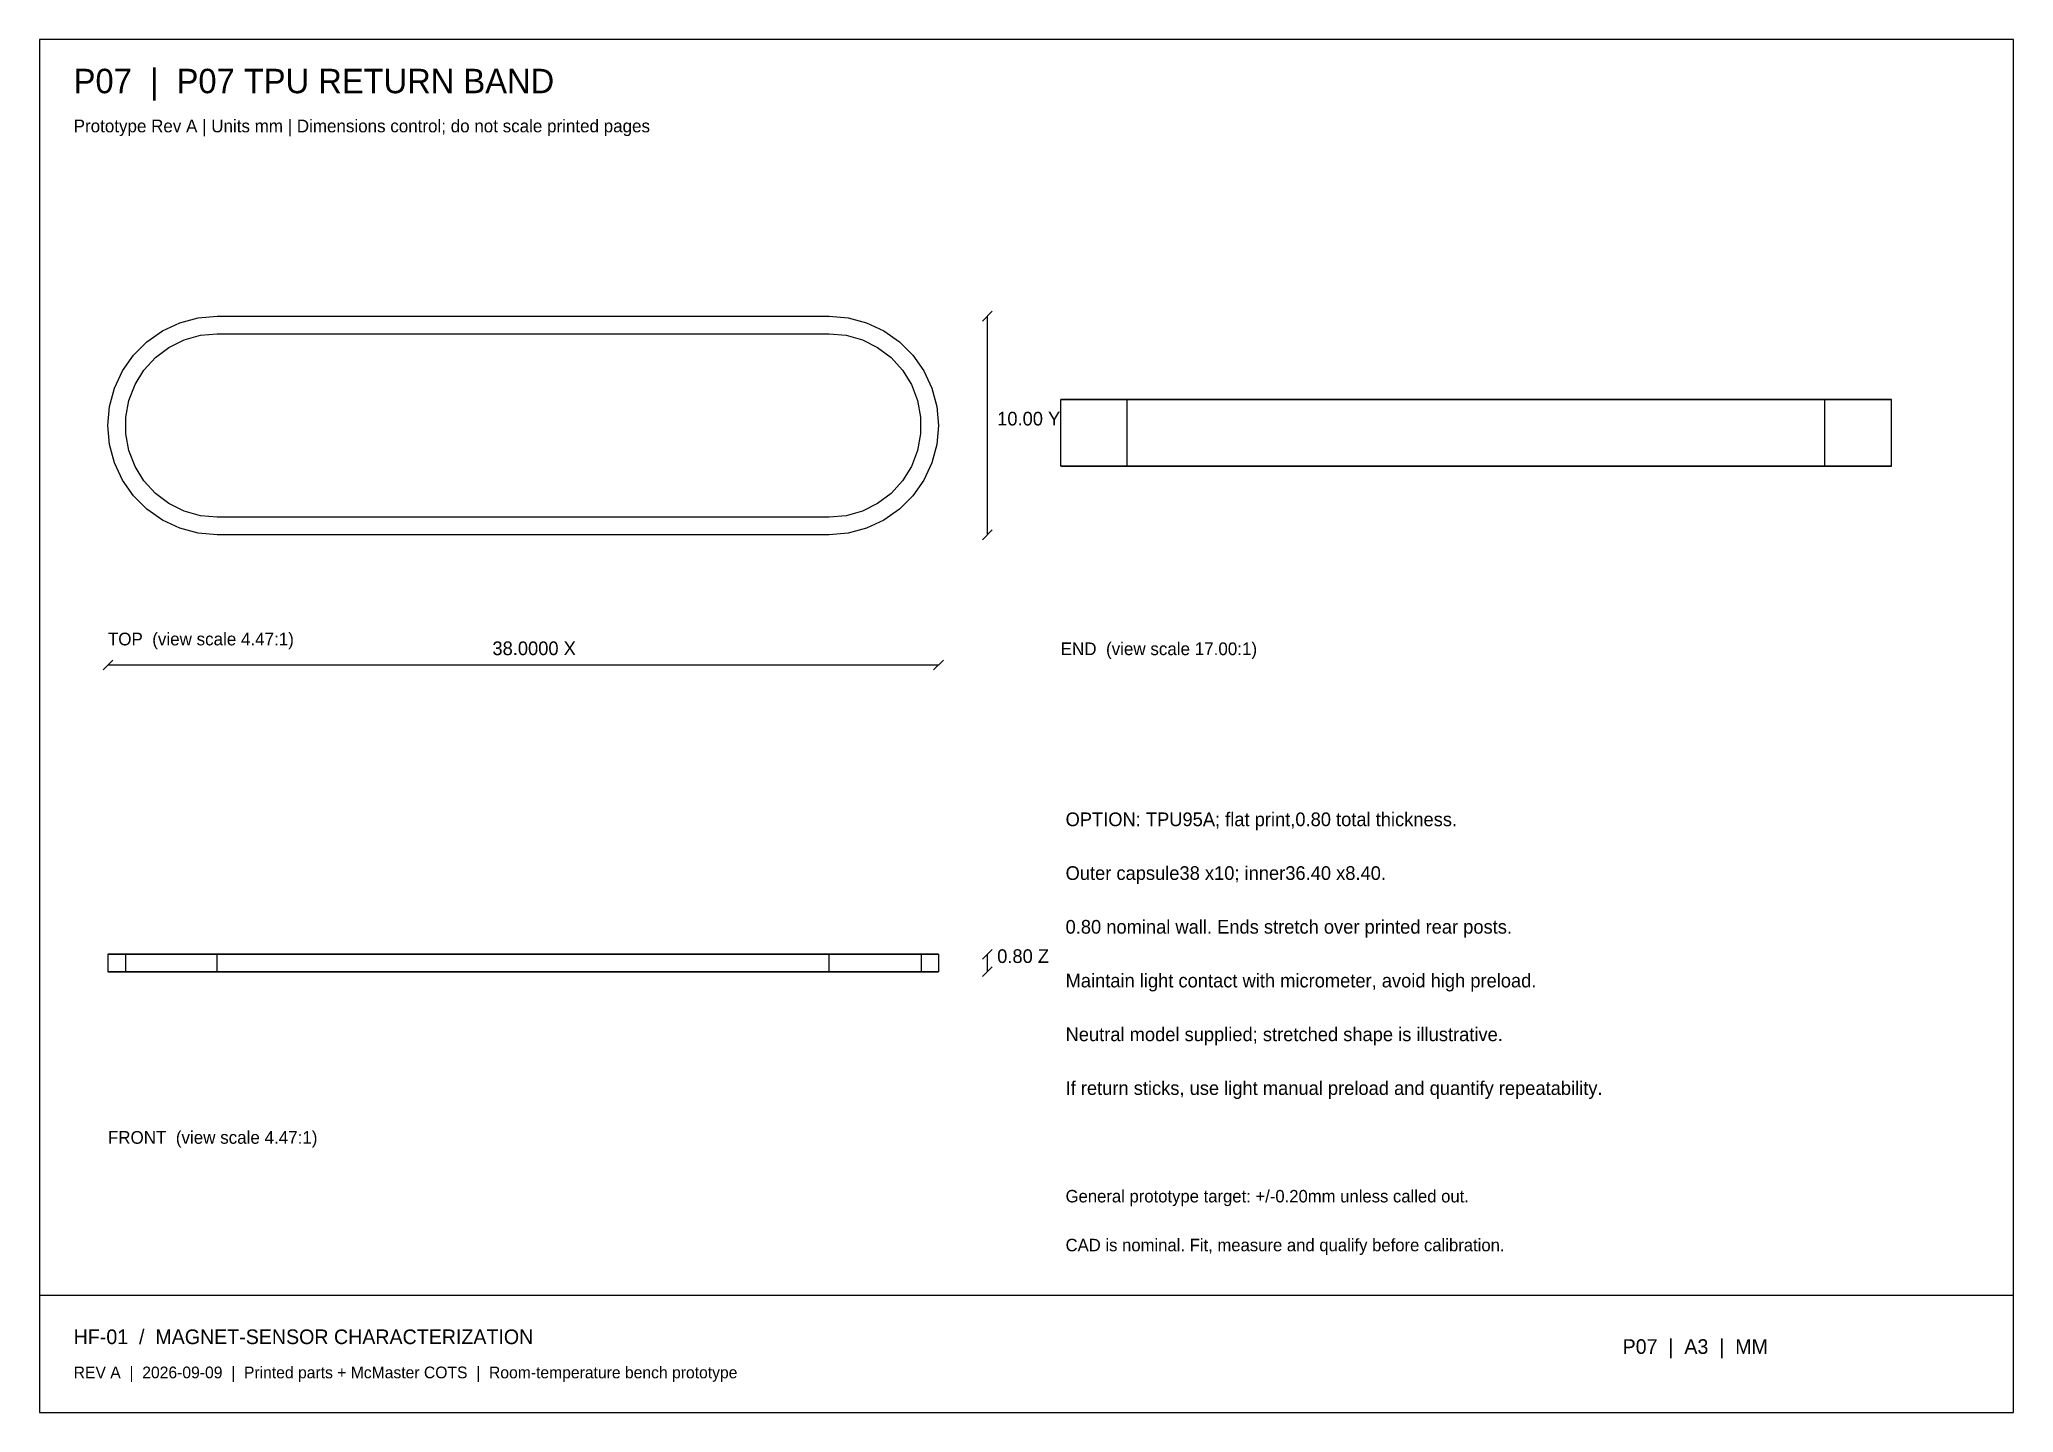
# Model space of a CAD drawing. Header units: millimetres. Extents: x 8 to 412, y 8 to 289.
import ezdxf

# ---------------------------------------------------------------- set-up
doc = ezdxf.new("R2010")
doc.units = ezdxf.units.MM
for name, color, linetype in [('DIM', 4, 'Continuous'), ('HIDDEN', 8, 'Continuous'), ('OUTLINE', 7, 'Continuous'), ('TEXT', 7, 'Continuous')]:
    doc.layers.add(name, color=color, linetype=linetype)

msp = doc.modelspace()

# ---------------------------------------------------------------- linework, layer by layer
at = {"layer": 'DIM'}
for points in [[(201, 231.37), (203, 233.37)], [(202, 187.63), (202, 232.37)], [(201, 186.63), (203, 188.63)], [(21, 160), (23, 162)], [(191, 160), (193, 162)], [(22, 161), (192, 161)], [(201, 100.79), (203, 102.79)], [(202, 98.21), (202, 101.79)], [(201, 97.21), (203, 99.21)]]:
    msp.add_lwpolyline(points, dxfattribs=at)
at = {"layer": 'HIDDEN'}
for points in [[(44.37, 187.63), (40.48, 187.97), (36.72, 188.98), (33.18, 190.63), (29.99, 192.86), (27.23, 195.62), (25, 198.82), (23.35, 202.35), (22.34, 206.12), (22, 210), (22.34, 213.88), (23.35, 217.65), (25, 221.18), (27.23, 224.38), (29.99, 227.14), (33.18, 229.37), (36.72, 231.02), (40.48, 232.03), (44.37, 232.37)], [(44.37, 232.37), (169.63, 232.37)], [(169.63, 232.37), (173.52, 232.03), (177.28, 231.02), (180.82, 229.37), (184.01, 227.14), (186.77, 224.38), (189, 221.18), (190.65, 217.65), (191.66, 213.88), (192, 210), (191.66, 206.12), (190.65, 202.35), (189, 198.82), (186.77, 195.62), (184.01, 192.86), (180.82, 190.63), (177.28, 188.98), (173.52, 187.97), (169.63, 187.63)], [(44.37, 191.21), (40.92, 191.53), (37.58, 192.48), (34.48, 194.02), (31.71, 196.11), (29.37, 198.68), (27.55, 201.62), (26.3, 204.86), (25.66, 208.27), (25.66, 211.73), (26.3, 215.14), (27.55, 218.38), (29.37, 221.32), (31.71, 223.89), (34.48, 225.98), (37.58, 227.52), (40.92, 228.47), (44.37, 228.79)], [(44.37, 228.79), (169.63, 228.79)], [(169.63, 228.79), (173.08, 228.47), (176.42, 227.52), (179.52, 225.98), (182.29, 223.89), (184.63, 221.32), (186.45, 218.38), (187.7, 215.14), (188.34, 211.73), (188.34, 208.27), (187.7, 204.86), (186.45, 201.62), (184.63, 198.68), (182.29, 196.11), (179.52, 194.02), (176.42, 192.48), (173.08, 191.53), (169.63, 191.21)], [(217, 201.7), (217, 215.3)], [(217, 215.3), (219.13, 215.3), (225.42, 215.3), (235.54, 215.3), (249, 215.3), (265.12, 215.3), (283.09, 215.3), (302, 215.3), (320.91, 215.3), (338.88, 215.3), (355, 215.3), (368.46, 215.3), (378.58, 215.3), (384.87, 215.3), (387, 215.3)], [(230.6, 215.3), (232.39, 215.3), (237.67, 215.3), (246.18, 215.3), (257.48, 215.3), (271.02, 215.3), (286.11, 215.3), (302, 215.3), (317.89, 215.3), (332.98, 215.3), (346.52, 215.3), (357.82, 215.3), (366.33, 215.3), (371.61, 215.3), (373.4, 215.3)], [(373.4, 215.3), (371.61, 215.3), (366.33, 215.3), (357.82, 215.3), (346.52, 215.3), (332.98, 215.3), (317.89, 215.3), (302, 215.3), (286.11, 215.3), (271.02, 215.3), (257.48, 215.3), (246.18, 215.3), (237.67, 215.3), (232.39, 215.3), (230.6, 215.3)], [(230.6, 201.7), (230.6, 215.3)], [(230.6, 201.7), (230.6, 215.3)], [(373.4, 201.7), (373.4, 215.3)], [(373.4, 201.7), (373.4, 215.3)], [(387, 201.7), (387, 215.3)], [(217, 201.7), (219.13, 201.7), (225.42, 201.7), (235.54, 201.7), (249, 201.7), (265.12, 201.7), (283.09, 201.7), (302, 201.7), (320.91, 201.7), (338.88, 201.7), (355, 201.7), (368.46, 201.7), (378.58, 201.7), (384.87, 201.7), (387, 201.7)], [(230.6, 201.7), (232.39, 201.7), (237.67, 201.7), (246.18, 201.7), (257.48, 201.7), (271.02, 201.7), (286.11, 201.7), (302, 201.7), (317.89, 201.7), (332.98, 201.7), (346.52, 201.7), (357.82, 201.7), (366.33, 201.7), (371.61, 201.7), (373.4, 201.7)], [(373.4, 201.7), (371.61, 201.7), (366.33, 201.7), (357.82, 201.7), (346.52, 201.7), (332.98, 201.7), (317.89, 201.7), (302, 201.7), (286.11, 201.7), (271.02, 201.7), (257.48, 201.7), (246.18, 201.7), (237.67, 201.7), (232.39, 201.7), (230.6, 201.7)], [(169.63, 191.21), (44.37, 191.21)], [(169.63, 187.63), (44.37, 187.63)], [(22, 101.79), (22.14, 101.79), (22.56, 101.79), (23.26, 101.79), (24.22, 101.79), (25.43, 101.79), (26.88, 101.79), (28.55, 101.79), (30.42, 101.79), (32.47, 101.79), (34.66, 101.79), (36.98, 101.79), (39.39, 101.79), (41.86, 101.79), (44.37, 101.79)], [(44.37, 101.79), (42.26, 101.79), (40.19, 101.79), (38.16, 101.79), (36.22, 101.79), (34.37, 101.79), (32.65, 101.79), (31.08, 101.79), (29.68, 101.79), (28.46, 101.79), (27.44, 101.79), (26.63, 101.79), (26.05, 101.79), (25.7, 101.79), (25.58, 101.79)], [(25.58, 101.79), (25.7, 101.79), (26.05, 101.79), (26.63, 101.79), (27.44, 101.79), (28.46, 101.79), (29.68, 101.79), (31.08, 101.79), (32.65, 101.79), (34.37, 101.79), (36.22, 101.79), (38.16, 101.79), (40.19, 101.79), (42.26, 101.79), (44.37, 101.79)], [(25.58, 101.79), (25.58, 98.21)], [(44.37, 101.79), (169.63, 101.79)], [(44.37, 101.79), (169.63, 101.79)], [(169.63, 101.79), (44.37, 101.79)], [(169.63, 101.79), (172.14, 101.79), (174.61, 101.79), (177.02, 101.79), (179.34, 101.79), (181.53, 101.79), (183.58, 101.79), (185.45, 101.79), (187.12, 101.79), (188.57, 101.79), (189.78, 101.79), (190.74, 101.79), (191.44, 101.79), (191.86, 101.79), (192, 101.79)], [(169.63, 101.79), (171.74, 101.79), (173.81, 101.79), (175.84, 101.79), (177.78, 101.79), (179.63, 101.79), (181.35, 101.79), (182.92, 101.79), (184.32, 101.79), (185.54, 101.79), (186.56, 101.79), (187.37, 101.79), (187.95, 101.79), (188.3, 101.79), (188.42, 101.79)], [(188.42, 101.79), (188.3, 101.79), (187.95, 101.79), (187.37, 101.79), (186.56, 101.79), (185.54, 101.79), (184.32, 101.79), (182.92, 101.79), (181.35, 101.79), (179.63, 101.79), (177.78, 101.79), (175.84, 101.79), (173.81, 101.79), (171.74, 101.79), (169.63, 101.79)], [(188.42, 101.79), (188.42, 98.21)], [(22, 98.21), (22.14, 98.21), (22.56, 98.21), (23.26, 98.21), (24.22, 98.21), (25.43, 98.21), (26.88, 98.21), (28.55, 98.21), (30.42, 98.21), (32.47, 98.21), (34.66, 98.21), (36.98, 98.21), (39.39, 98.21), (41.86, 98.21), (44.37, 98.21)], [(44.37, 98.21), (42.26, 98.21), (40.19, 98.21), (38.16, 98.21), (36.22, 98.21), (34.37, 98.21), (32.65, 98.21), (31.08, 98.21), (29.68, 98.21), (28.46, 98.21), (27.44, 98.21), (26.63, 98.21), (26.05, 98.21), (25.7, 98.21), (25.58, 98.21)], [(25.58, 98.21), (25.7, 98.21), (26.05, 98.21), (26.63, 98.21), (27.44, 98.21), (28.46, 98.21), (29.68, 98.21), (31.08, 98.21), (32.65, 98.21), (34.37, 98.21), (36.22, 98.21), (38.16, 98.21), (40.19, 98.21), (42.26, 98.21), (44.37, 98.21)], [(44.37, 98.21), (169.63, 98.21)], [(44.37, 98.21), (169.63, 98.21)], [(169.63, 98.21), (44.37, 98.21)], [(169.63, 98.21), (172.14, 98.21), (174.61, 98.21), (177.02, 98.21), (179.34, 98.21), (181.53, 98.21), (183.58, 98.21), (185.45, 98.21), (187.12, 98.21), (188.57, 98.21), (189.78, 98.21), (190.74, 98.21), (191.44, 98.21), (191.86, 98.21), (192, 98.21)], [(169.63, 98.21), (171.74, 98.21), (173.81, 98.21), (175.84, 98.21), (177.78, 98.21), (179.63, 98.21), (181.35, 98.21), (182.92, 98.21), (184.32, 98.21), (185.54, 98.21), (186.56, 98.21), (187.37, 98.21), (187.95, 98.21), (188.3, 98.21), (188.42, 98.21)], [(188.42, 98.21), (188.3, 98.21), (187.95, 98.21), (187.37, 98.21), (186.56, 98.21), (185.54, 98.21), (184.32, 98.21), (182.92, 98.21), (181.35, 98.21), (179.63, 98.21), (177.78, 98.21), (175.84, 98.21), (173.81, 98.21), (171.74, 98.21), (169.63, 98.21)]]:
    msp.add_lwpolyline(points, dxfattribs=at)
at = {"layer": 'OUTLINE'}
for points in [[(8, 8), (412, 8), (412, 289), (8, 289), (8, 8)], [(44.37, 187.63), (40.48, 187.97), (36.72, 188.98), (33.18, 190.63), (29.99, 192.86), (27.23, 195.62), (25, 198.82), (23.35, 202.35), (22.34, 206.12), (22, 210), (22.34, 213.88), (23.35, 217.65), (25, 221.18), (27.23, 224.38), (29.99, 227.14), (33.18, 229.37), (36.72, 231.02), (40.48, 232.03), (44.37, 232.37)], [(44.37, 232.37), (169.63, 232.37)], [(169.63, 232.37), (173.52, 232.03), (177.28, 231.02), (180.82, 229.37), (184.01, 227.14), (186.77, 224.38), (189, 221.18), (190.65, 217.65), (191.66, 213.88), (192, 210), (191.66, 206.12), (190.65, 202.35), (189, 198.82), (186.77, 195.62), (184.01, 192.86), (180.82, 190.63), (177.28, 188.98), (173.52, 187.97), (169.63, 187.63)], [(44.37, 191.21), (40.92, 191.53), (37.58, 192.48), (34.48, 194.02), (31.71, 196.11), (29.37, 198.68), (27.55, 201.62), (26.3, 204.86), (25.66, 208.27), (25.66, 211.73), (26.3, 215.14), (27.55, 218.38), (29.37, 221.32), (31.71, 223.89), (34.48, 225.98), (37.58, 227.52), (40.92, 228.47), (44.37, 228.79)], [(44.37, 228.79), (169.63, 228.79)], [(169.63, 228.79), (173.08, 228.47), (176.42, 227.52), (179.52, 225.98), (182.29, 223.89), (184.63, 221.32), (186.45, 218.38), (187.7, 215.14), (188.34, 211.73), (188.34, 208.27), (187.7, 204.86), (186.45, 201.62), (184.63, 198.68), (182.29, 196.11), (179.52, 194.02), (176.42, 192.48), (173.08, 191.53), (169.63, 191.21)], [(217, 201.7), (217, 215.3)], [(387, 215.3), (384.87, 215.3), (378.58, 215.3), (368.46, 215.3), (355, 215.3), (338.88, 215.3), (320.91, 215.3), (302, 215.3), (283.09, 215.3), (265.12, 215.3), (249, 215.3), (235.54, 215.3), (225.42, 215.3), (219.13, 215.3), (217, 215.3)], [(387, 201.7), (387, 215.3)], [(387, 201.7), (384.87, 201.7), (378.58, 201.7), (368.46, 201.7), (355, 201.7), (338.88, 201.7), (320.91, 201.7), (302, 201.7), (283.09, 201.7), (265.12, 201.7), (249, 201.7), (235.54, 201.7), (225.42, 201.7), (219.13, 201.7), (217, 201.7)], [(169.63, 191.21), (44.37, 191.21)], [(169.63, 187.63), (44.37, 187.63)], [(44.37, 101.79), (41.86, 101.79), (39.39, 101.79), (36.98, 101.79), (34.66, 101.79), (32.47, 101.79), (30.42, 101.79), (28.55, 101.79), (26.88, 101.79), (25.43, 101.79), (24.22, 101.79), (23.26, 101.79), (22.56, 101.79), (22.14, 101.79), (22, 101.79)], [(22, 101.79), (22, 98.21)], [(169.63, 101.79), (44.37, 101.79)], [(44.37, 98.21), (44.37, 101.79)], [(192, 101.79), (191.86, 101.79), (191.44, 101.79), (190.74, 101.79), (189.78, 101.79), (188.57, 101.79), (187.12, 101.79), (185.45, 101.79), (183.58, 101.79), (181.53, 101.79), (179.34, 101.79), (177.02, 101.79), (174.61, 101.79), (172.14, 101.79), (169.63, 101.79)], [(169.63, 98.21), (169.63, 101.79)], [(192, 101.79), (192, 98.21)], [(44.37, 98.21), (41.86, 98.21), (39.39, 98.21), (36.98, 98.21), (34.66, 98.21), (32.47, 98.21), (30.42, 98.21), (28.55, 98.21), (26.88, 98.21), (25.43, 98.21), (24.22, 98.21), (23.26, 98.21), (22.56, 98.21), (22.14, 98.21), (22, 98.21)], [(169.63, 98.21), (44.37, 98.21)], [(192, 98.21), (191.86, 98.21), (191.44, 98.21), (190.74, 98.21), (189.78, 98.21), (188.57, 98.21), (187.12, 98.21), (185.45, 98.21), (183.58, 98.21), (181.53, 98.21), (179.34, 98.21), (177.02, 98.21), (174.61, 98.21), (172.14, 98.21), (169.63, 98.21)], [(8, 32), (412, 32)]]:
    msp.add_lwpolyline(points, dxfattribs=at)

# ---------------------------------------------------------------- texts
at = {"layer": 'DIM'}
for s, p in [('10.00 Y', (204, 210)), ('38.0000 X', (100.7, 163)), ('0.80 Z', (204, 100))]:
    msp.add_text(s, height=2.8, dxfattribs=at).set_placement(p)
at = {"layer": 'TEXT'}
for s, height, p in [('P07  |  P07 TPU RETURN BAND', 5, (15, 278)), ('Prototype Rev A | Units mm | Dimensions control; do not scale printed pages', 2.6, (15, 270)), ('TOP  (view scale 4.47:1)', 2.6, (22, 165)), ('END  (view scale 17.00:1)', 2.6, (217, 163)), ('OPTION: TPU95A; flat print,0.80 total thickness.', 2.8, (218, 128)), ('Outer capsule38 x10; inner36.40 x8.40.', 2.8, (218, 117)), ('0.80 nominal wall. Ends stretch over printed rear posts.', 2.8, (218, 106)), ('Maintain light contact with micrometer, avoid high preload.', 2.8, (218, 95)), ('Neutral model supplied; stretched shape is illustrative.', 2.8, (218, 84)), ('If return sticks, use light manual preload and quantify repeatability.', 2.8, (218, 73)), ('FRONT  (view scale 4.47:1)', 2.6, (22, 63)), ('General prototype target: +/-0.20mm unless called out.', 2.55, (218, 51)), ('CAD is nominal. Fit, measure and qualify before calibration.', 2.55, (218, 41)), ('HF-01  /  MAGNET-SENSOR CHARACTERIZATION', 3, (15, 22)), ('P07  |  A3  |  MM', 3, (332, 20)), ('REV A  |  2026-09-09  |  Printed parts + McMaster COTS  |  Room-temperature bench prototype', 2.4, (15, 15))]:
    msp.add_text(s, height=height, dxfattribs=at).set_placement(p)

doc.saveas('drawing.dxf')
